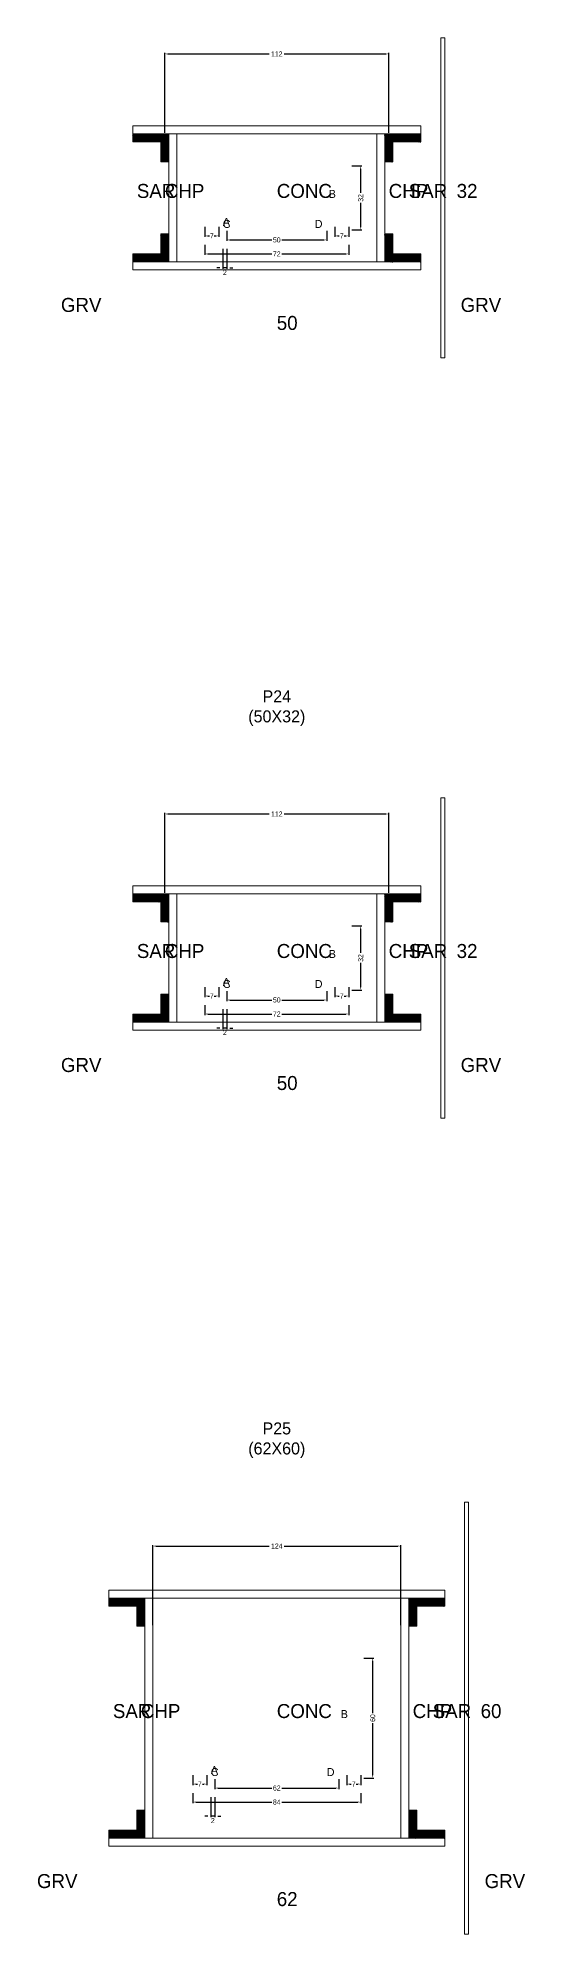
# Model space of a CAD drawing. Header units: centimetres. Extents: x -10500 to 4299, y -12546 to 295.
# Drawn here: x -120 to 124, y -5288 to -4340 of the extents above; entities that cross this region are included whole.
import ezdxf

# ---------------------------------------------------------------- set-up
doc = ezdxf.new("R2010")
doc.units = ezdxf.units.CM
for name, color, linetype in [('COTA', 241, 'Continuous'), ('Hachura', 251, 'Continuous'), ('NOMENCLATURA', 7, 'Continuous'), ('SARRAFO', 251, 'Continuous'), ('Texto Seção', 7, 'Continuous')]:
    doc.layers.add(name, color=color, linetype=linetype)
doc.dimstyles.new('cotax2', dxfattribs={"dimtxt": 2.5, "dimasz": 1.5, "dimexe": 0.5, "dimexo": 0.5, "dimgap": 0.5, "dimtad": 1, "dimcen": 2.5, "dimazin": 3, "dimtfac": 1, "dimtmove": 0, "dimatfit": 3})

# ---------------------------------------------------------------- blocks, each defined once
blk = doc.blocks.new('_CLOSEDFILLED')
at = {"color": 0, "linetype": 'BYBLOCK'}
blk.add_solid([(-1, 0.16), (0, 0), (-1, -0.16)], dxfattribs=at)
blk = doc.blocks.new('*D422')
for p, q in [((-36, -4443.5), (-36, -4448.5)), ((36, -4443.5), (36, -4448.5)), ((-34.5, -4448), (-2.5, -4448)), ((2.5, -4448), (34.5, -4448))]:
    blk.add_line(p, q)
at = {"layer": 'Defpoints'}
for p in [(-36, -4443), (36, -4443), (-36, -4448)]:
    blk.add_point(p, dxfattribs=at)
at = {"layer": 'COTA', "xscale": 1.5, "yscale": 1.5, "rotation": 180}
blk.add_blockref('_CLOSEDFILLED', (-36, -4448), dxfattribs=at)
at = {"layer": 'COTA', "xscale": 1.5, "yscale": 1.5}
blk.add_blockref('_CLOSEDFILLED', (36, -4448), dxfattribs=at)
at = {"layer": 'COTA', "insert": (0, -4448), "char_height": 2.5, "attachment_point": 5}
blk.add_mtext('72', dxfattribs=at)
blk = doc.blocks.new('*D423')
for p, q in [((-25, -4436.5), (-25, -4441.5)), ((25, -4436.5), (25, -4441.5)), ((-23.5, -4441), (-2.5, -4441)), ((2.5, -4441), (23.5, -4441))]:
    blk.add_line(p, q)
at = {"layer": 'Defpoints'}
for p in [(-25, -4436), (25, -4436), (-25, -4441)]:
    blk.add_point(p, dxfattribs=at)
at = {"layer": 'COTA', "xscale": 1.5, "yscale": 1.5, "rotation": 180}
blk.add_blockref('_CLOSEDFILLED', (-25, -4441), dxfattribs=at)
at = {"layer": 'COTA', "xscale": 1.5, "yscale": 1.5}
blk.add_blockref('_CLOSEDFILLED', (25, -4441), dxfattribs=at)
at = {"layer": 'COTA', "insert": (0, -4441), "char_height": 2.5, "attachment_point": 5}
blk.add_mtext('50', dxfattribs=at)
blk = doc.blocks.new('*D424')
for p, q in [((37.5, -4404), (42.5, -4404)), ((42, -4417.5), (42, -4405.5)), ((42, -4434.5), (42, -4422.5)), ((37.5, -4436), (42.5, -4436))]:
    blk.add_line(p, q)
at = {"layer": 'Defpoints'}
for p in [(37, -4404), (37, -4436), (42, -4436)]:
    blk.add_point(p, dxfattribs=at)
at = {"layer": 'COTA', "xscale": 1.5, "yscale": 1.5}
for p, rotation in [((42, -4404), 90), ((42, -4436), 270)]:
    blk.add_blockref('_CLOSEDFILLED', p, dxfattribs=dict(at, rotation=rotation))
at = {"layer": 'COTA', "insert": (42, -4420), "char_height": 2.5, "attachment_point": 5, "rotation": 90}
blk.add_mtext('32', dxfattribs=at)
blk = doc.blocks.new('*D425')
for p, q in [((-36, -4434.5), (-36, -4439.5)), ((-29, -4434.5), (-29, -4439.5)), ((-34.5, -4439), (-33.75, -4439)), ((-31.25, -4439), (-30.5, -4439))]:
    blk.add_line(p, q)
at = {"layer": 'Defpoints'}
for p in [(-36, -4434), (-29, -4434), (-36, -4439)]:
    blk.add_point(p, dxfattribs=at)
at = {"layer": 'COTA', "xscale": 1.5, "yscale": 1.5, "rotation": 180}
blk.add_blockref('_CLOSEDFILLED', (-36, -4439), dxfattribs=at)
at = {"layer": 'COTA', "xscale": 1.5, "yscale": 1.5}
blk.add_blockref('_CLOSEDFILLED', (-29, -4439), dxfattribs=at)
at = {"layer": 'COTA', "insert": (-32.5, -4439), "char_height": 2.5, "attachment_point": 5}
blk.add_mtext('7', dxfattribs=at)
blk = doc.blocks.new('*D426')
for p, q in [((29, -4434.5), (29, -4439.5)), ((36, -4434.5), (36, -4439.5)), ((30.5, -4439), (31.25, -4439)), ((33.75, -4439), (34.5, -4439))]:
    blk.add_line(p, q)
at = {"layer": 'Defpoints'}
for p in [(29, -4434), (36, -4434), (29, -4439)]:
    blk.add_point(p, dxfattribs=at)
at = {"layer": 'COTA', "xscale": 1.5, "yscale": 1.5, "rotation": 180}
blk.add_blockref('_CLOSEDFILLED', (29, -4439), dxfattribs=at)
at = {"layer": 'COTA', "xscale": 1.5, "yscale": 1.5}
blk.add_blockref('_CLOSEDFILLED', (36, -4439), dxfattribs=at)
at = {"layer": 'COTA', "insert": (32.5, -4439), "char_height": 2.5, "attachment_point": 5}
blk.add_mtext('7', dxfattribs=at)
blk = doc.blocks.new('*D427')
for p, q in [((-56, -4387.5), (-56, -4347.5)), ((-54.5, -4348), (-3.75, -4348)), ((3.75, -4348), (54.5, -4348)), ((56, -4387.5), (56, -4347.5))]:
    blk.add_line(p, q)
at = {"layer": 'Defpoints'}
for p in [(-56, -4348), (-56, -4388), (56, -4388)]:
    blk.add_point(p, dxfattribs=at)
at = {"layer": 'COTA', "xscale": 1.5, "yscale": 1.5, "rotation": 180}
blk.add_blockref('_CLOSEDFILLED', (-56, -4348), dxfattribs=at)
at = {"layer": 'COTA', "xscale": 1.5, "yscale": 1.5}
blk.add_blockref('_CLOSEDFILLED', (56, -4348), dxfattribs=at)
at = {"layer": 'COTA', "insert": (0, -4348), "char_height": 2.5, "attachment_point": 5}
blk.add_mtext('112', dxfattribs=at)
blk = doc.blocks.new('*D456')
for p, q in [((-36, -4823.5), (-36, -4828.5)), ((36, -4823.5), (36, -4828.5)), ((-34.5, -4828), (-2.5, -4828)), ((2.5, -4828), (34.5, -4828))]:
    blk.add_line(p, q)
at = {"layer": 'Defpoints'}
for p in [(-36, -4823), (36, -4823), (-36, -4828)]:
    blk.add_point(p, dxfattribs=at)
at = {"layer": 'COTA', "xscale": 1.5, "yscale": 1.5, "rotation": 180}
blk.add_blockref('_CLOSEDFILLED', (-36, -4828), dxfattribs=at)
at = {"layer": 'COTA', "xscale": 1.5, "yscale": 1.5}
blk.add_blockref('_CLOSEDFILLED', (36, -4828), dxfattribs=at)
at = {"layer": 'COTA', "insert": (0, -4828), "char_height": 2.5, "attachment_point": 5}
blk.add_mtext('72', dxfattribs=at)
blk = doc.blocks.new('*D457')
for p, q in [((-25, -4816.5), (-25, -4821.5)), ((-23.5, -4821), (-2.5, -4821)), ((2.5, -4821), (23.5, -4821)), ((25, -4816.5), (25, -4821.5))]:
    blk.add_line(p, q)
at = {"layer": 'Defpoints'}
for p in [(-25, -4816), (-25, -4821), (25, -4816)]:
    blk.add_point(p, dxfattribs=at)
at = {"layer": 'COTA', "xscale": 1.5, "yscale": 1.5, "rotation": 180}
blk.add_blockref('_CLOSEDFILLED', (-25, -4821), dxfattribs=at)
at = {"layer": 'COTA', "xscale": 1.5, "yscale": 1.5}
blk.add_blockref('_CLOSEDFILLED', (25, -4821), dxfattribs=at)
at = {"layer": 'COTA', "insert": (0, -4821), "char_height": 2.5, "attachment_point": 5}
blk.add_mtext('50', dxfattribs=at)
blk = doc.blocks.new('*D458')
for p, q in [((37.5, -4784), (42.5, -4784)), ((42, -4797.5), (42, -4785.5)), ((42, -4814.5), (42, -4802.5)), ((37.5, -4816), (42.5, -4816))]:
    blk.add_line(p, q)
at = {"layer": 'Defpoints'}
for p in [(37, -4784), (37, -4816), (42, -4816)]:
    blk.add_point(p, dxfattribs=at)
at = {"layer": 'COTA', "xscale": 1.5, "yscale": 1.5}
for p, rotation in [((42, -4784), 90), ((42, -4816), 270)]:
    blk.add_blockref('_CLOSEDFILLED', p, dxfattribs=dict(at, rotation=rotation))
at = {"layer": 'COTA', "insert": (42, -4800), "char_height": 2.5, "attachment_point": 5, "rotation": 90}
blk.add_mtext('32', dxfattribs=at)
blk = doc.blocks.new('*D459')
for p, q in [((-36, -4814.5), (-36, -4819.5)), ((-29, -4814.5), (-29, -4819.5)), ((-34.5, -4819), (-33.75, -4819)), ((-31.25, -4819), (-30.5, -4819))]:
    blk.add_line(p, q)
at = {"layer": 'Defpoints'}
for p in [(-36, -4814), (-29, -4814), (-36, -4819)]:
    blk.add_point(p, dxfattribs=at)
at = {"layer": 'COTA', "xscale": 1.5, "yscale": 1.5, "rotation": 180}
blk.add_blockref('_CLOSEDFILLED', (-36, -4819), dxfattribs=at)
at = {"layer": 'COTA', "xscale": 1.5, "yscale": 1.5}
blk.add_blockref('_CLOSEDFILLED', (-29, -4819), dxfattribs=at)
at = {"layer": 'COTA', "insert": (-32.5, -4819), "char_height": 2.5, "attachment_point": 5}
blk.add_mtext('7', dxfattribs=at)
blk = doc.blocks.new('*D460')
for p, q in [((29, -4814.5), (29, -4819.5)), ((36, -4814.5), (36, -4819.5)), ((30.5, -4819), (31.25, -4819)), ((33.75, -4819), (34.5, -4819))]:
    blk.add_line(p, q)
at = {"layer": 'Defpoints'}
for p in [(29, -4814), (36, -4814), (29, -4819)]:
    blk.add_point(p, dxfattribs=at)
at = {"layer": 'COTA', "xscale": 1.5, "yscale": 1.5, "rotation": 180}
blk.add_blockref('_CLOSEDFILLED', (29, -4819), dxfattribs=at)
at = {"layer": 'COTA', "xscale": 1.5, "yscale": 1.5}
blk.add_blockref('_CLOSEDFILLED', (36, -4819), dxfattribs=at)
at = {"layer": 'COTA', "insert": (32.5, -4819), "char_height": 2.5, "attachment_point": 5}
blk.add_mtext('7', dxfattribs=at)
blk = doc.blocks.new('*D461')
for p, q in [((-56, -4767.5), (-56, -4727.5)), ((-54.5, -4728), (-3.75, -4728)), ((3.75, -4728), (54.5, -4728)), ((56, -4767.5), (56, -4727.5))]:
    blk.add_line(p, q)
at = {"layer": 'Defpoints'}
for p in [(-56, -4728), (-56, -4768), (56, -4768)]:
    blk.add_point(p, dxfattribs=at)
at = {"layer": 'COTA', "xscale": 1.5, "yscale": 1.5, "rotation": 180}
blk.add_blockref('_CLOSEDFILLED', (-56, -4728), dxfattribs=at)
at = {"layer": 'COTA', "xscale": 1.5, "yscale": 1.5}
blk.add_blockref('_CLOSEDFILLED', (56, -4728), dxfattribs=at)
at = {"layer": 'COTA', "insert": (0, -4728), "char_height": 2.5, "attachment_point": 5}
blk.add_mtext('112', dxfattribs=at)
blk = doc.blocks.new('*D490')
for p, q in [((-42, -5217.5), (-42, -5222.5)), ((-40.5, -5222), (-2.5, -5222)), ((2.5, -5222), (40.5, -5222)), ((42, -5217.5), (42, -5222.5))]:
    blk.add_line(p, q)
at = {"layer": 'Defpoints'}
for p in [(-42, -5217), (-42, -5222), (42, -5217)]:
    blk.add_point(p, dxfattribs=at)
at = {"layer": 'COTA', "xscale": 1.5, "yscale": 1.5, "rotation": 180}
blk.add_blockref('_CLOSEDFILLED', (-42, -5222), dxfattribs=at)
at = {"layer": 'COTA', "xscale": 1.5, "yscale": 1.5}
blk.add_blockref('_CLOSEDFILLED', (42, -5222), dxfattribs=at)
at = {"layer": 'COTA', "insert": (0, -5222), "char_height": 2.5, "attachment_point": 5}
blk.add_mtext('84', dxfattribs=at)
blk = doc.blocks.new('*D491')
for p, q in [((-31, -5210.5), (-31, -5215.5)), ((31, -5210.5), (31, -5215.5)), ((-29.5, -5215), (-2.5, -5215)), ((2.5, -5215), (29.5, -5215))]:
    blk.add_line(p, q)
at = {"layer": 'Defpoints'}
for p in [(-31, -5210), (31, -5210), (-31, -5215)]:
    blk.add_point(p, dxfattribs=at)
at = {"layer": 'COTA', "xscale": 1.5, "yscale": 1.5, "rotation": 180}
blk.add_blockref('_CLOSEDFILLED', (-31, -5215), dxfattribs=at)
at = {"layer": 'COTA', "xscale": 1.5, "yscale": 1.5}
blk.add_blockref('_CLOSEDFILLED', (31, -5215), dxfattribs=at)
at = {"layer": 'COTA', "insert": (0, -5215), "char_height": 2.5, "attachment_point": 5}
blk.add_mtext('62', dxfattribs=at)
blk = doc.blocks.new('*D492')
for p, q in [((43.5, -5150), (48.5, -5150)), ((48, -5177.5), (48, -5151.5)), ((48, -5208.5), (48, -5182.5)), ((43.5, -5210), (48.5, -5210))]:
    blk.add_line(p, q)
at = {"layer": 'Defpoints'}
for p in [(43, -5150), (43, -5210), (48, -5210)]:
    blk.add_point(p, dxfattribs=at)
at = {"layer": 'COTA', "xscale": 1.5, "yscale": 1.5}
for p, rotation in [((48, -5150), 90), ((48, -5210), 270)]:
    blk.add_blockref('_CLOSEDFILLED', p, dxfattribs=dict(at, rotation=rotation))
at = {"layer": 'COTA', "insert": (48, -5180), "char_height": 2.5, "attachment_point": 5, "rotation": 90}
blk.add_mtext('60', dxfattribs=at)
blk = doc.blocks.new('*D493')
for p, q in [((-42, -5208.5), (-42, -5213.5)), ((-40.5, -5213), (-39.75, -5213)), ((-37.25, -5213), (-36.5, -5213)), ((-35, -5208.5), (-35, -5213.5))]:
    blk.add_line(p, q)
at = {"layer": 'Defpoints'}
for p in [(-42, -5208), (-42, -5213), (-35, -5208)]:
    blk.add_point(p, dxfattribs=at)
at = {"layer": 'COTA', "xscale": 1.5, "yscale": 1.5, "rotation": 180}
blk.add_blockref('_CLOSEDFILLED', (-42, -5213), dxfattribs=at)
at = {"layer": 'COTA', "xscale": 1.5, "yscale": 1.5}
blk.add_blockref('_CLOSEDFILLED', (-35, -5213), dxfattribs=at)
at = {"layer": 'COTA', "insert": (-38.5, -5213), "char_height": 2.5, "attachment_point": 5}
blk.add_mtext('7', dxfattribs=at)
blk = doc.blocks.new('*D494')
for p, q in [((35, -5208.5), (35, -5213.5)), ((36.5, -5213), (37.25, -5213)), ((39.75, -5213), (40.5, -5213)), ((42, -5208.5), (42, -5213.5))]:
    blk.add_line(p, q)
at = {"layer": 'Defpoints'}
for p in [(35, -5208), (35, -5213), (42, -5208)]:
    blk.add_point(p, dxfattribs=at)
at = {"layer": 'COTA', "xscale": 1.5, "yscale": 1.5, "rotation": 180}
blk.add_blockref('_CLOSEDFILLED', (35, -5213), dxfattribs=at)
at = {"layer": 'COTA', "xscale": 1.5, "yscale": 1.5}
blk.add_blockref('_CLOSEDFILLED', (42, -5213), dxfattribs=at)
at = {"layer": 'COTA', "insert": (38.5, -5213), "char_height": 2.5, "attachment_point": 5}
blk.add_mtext('7', dxfattribs=at)
blk = doc.blocks.new('*D495')
for p, q in [((-62, -5133.5), (-62, -5093.5)), ((-60.5, -5094), (-3.75, -5094)), ((3.75, -5094), (60.5, -5094)), ((62, -5133.5), (62, -5093.5))]:
    blk.add_line(p, q)
at = {"layer": 'Defpoints'}
for p in [(-62, -5094), (-62, -5134), (62, -5134)]:
    blk.add_point(p, dxfattribs=at)
at = {"layer": 'COTA', "xscale": 1.5, "yscale": 1.5, "rotation": 180}
blk.add_blockref('_CLOSEDFILLED', (-62, -5094), dxfattribs=at)
at = {"layer": 'COTA', "xscale": 1.5, "yscale": 1.5}
blk.add_blockref('_CLOSEDFILLED', (62, -5094), dxfattribs=at)
at = {"layer": 'COTA', "insert": (0, -5094), "char_height": 2.5, "attachment_point": 5}
blk.add_mtext('124', dxfattribs=at)

msp = doc.modelspace()

# ---------------------------------------------------------------- hatches: boundary and pattern name
at = {"layer": 'SARRAFO'}
h = msp.add_hatch(dxfattribs=at)
h.set_pattern_fill('SOLID', scale=2)
h.paths.add_polyline_path([(-72, -4392), (-58, -4392), (-58, -4388), (-72, -4388)])
h = msp.add_hatch(dxfattribs=at)
h.set_pattern_fill('SOLID', scale=2)
h.paths.add_polyline_path([(-58, -4402), (-54, -4402), (-54, -4388), (-58, -4388)])
h = msp.add_hatch(dxfattribs=at)
h.set_pattern_fill('SOLID', scale=2)
h.paths.add_polyline_path([(54, -4402), (58, -4402), (58, -4388), (54, -4388)])
h = msp.add_hatch(dxfattribs=at)
h.set_pattern_fill('SOLID', scale=2)
h.paths.add_polyline_path([(58, -4392), (72, -4392), (72, -4388), (58, -4388)])
h = msp.add_hatch(dxfattribs=at)
h.set_pattern_fill('SOLID', scale=2)
h.paths.add_polyline_path([(-58, -4452), (-54, -4452), (-54, -4438), (-58, -4438)])
h = msp.add_hatch(dxfattribs=at)
h.set_pattern_fill('SOLID', scale=2)
h.paths.add_polyline_path([(54, -4452), (58, -4452), (58, -4438), (54, -4438)])
h = msp.add_hatch(dxfattribs=at)
h.set_pattern_fill('SOLID', scale=2)
h.paths.add_polyline_path([(-72, -4452), (-58, -4452), (-58, -4448), (-72, -4448)])
h = msp.add_hatch(dxfattribs=at)
h.set_pattern_fill('SOLID', scale=2)
h.paths.add_polyline_path([(58, -4452), (72, -4452), (72, -4448), (58, -4448)])
h = msp.add_hatch(dxfattribs=at)
h.set_pattern_fill('SOLID', scale=2)
h.paths.add_polyline_path([(-72, -4772), (-58, -4772), (-58, -4768), (-72, -4768)])
h = msp.add_hatch(dxfattribs=at)
h.set_pattern_fill('SOLID', scale=2)
h.paths.add_polyline_path([(-58, -4782), (-54, -4782), (-54, -4768), (-58, -4768)])
h = msp.add_hatch(dxfattribs=at)
h.set_pattern_fill('SOLID', scale=2)
h.paths.add_polyline_path([(54, -4782), (58, -4782), (58, -4768), (54, -4768)])
h = msp.add_hatch(dxfattribs=at)
h.set_pattern_fill('SOLID', scale=2)
h.paths.add_polyline_path([(58, -4772), (72, -4772), (72, -4768), (58, -4768)])
h = msp.add_hatch(dxfattribs=at)
h.set_pattern_fill('SOLID', scale=2)
h.paths.add_polyline_path([(-58, -4832), (-54, -4832), (-54, -4818), (-58, -4818)])
h = msp.add_hatch(dxfattribs=at)
h.set_pattern_fill('SOLID', scale=2)
h.paths.add_polyline_path([(54, -4832), (58, -4832), (58, -4818), (54, -4818)])
h = msp.add_hatch(dxfattribs=at)
h.set_pattern_fill('SOLID', scale=2)
h.paths.add_polyline_path([(-72, -4832), (-58, -4832), (-58, -4828), (-72, -4828)])
h = msp.add_hatch(dxfattribs=at)
h.set_pattern_fill('SOLID', scale=2)
h.paths.add_polyline_path([(58, -4832), (72, -4832), (72, -4828), (58, -4828)])
h = msp.add_hatch(dxfattribs=at)
h.set_pattern_fill('SOLID', scale=2)
h.paths.add_polyline_path([(-84, -5124), (-70, -5124), (-70, -5120), (-84, -5120)])
h = msp.add_hatch(dxfattribs=at)
h.set_pattern_fill('SOLID', scale=2)
h.paths.add_polyline_path([(-70, -5134), (-66, -5134), (-66, -5120), (-70, -5120)])
h = msp.add_hatch(dxfattribs=at)
h.set_pattern_fill('SOLID', scale=2)
h.paths.add_polyline_path([(66, -5134), (70, -5134), (70, -5120), (66, -5120)])
h = msp.add_hatch(dxfattribs=at)
h.set_pattern_fill('SOLID', scale=2)
h.paths.add_polyline_path([(70, -5124), (84, -5124), (84, -5120), (70, -5120)])
h = msp.add_hatch(dxfattribs=at)
h.set_pattern_fill('SOLID', scale=2)
h.paths.add_polyline_path([(-70, -5240), (-66, -5240), (-66, -5226), (-70, -5226)])
h = msp.add_hatch(dxfattribs=at)
h.set_pattern_fill('SOLID', scale=2)
h.paths.add_polyline_path([(66, -5240), (70, -5240), (70, -5226), (66, -5226)])
h = msp.add_hatch(dxfattribs=at)
h.set_pattern_fill('SOLID', scale=2)
h.paths.add_polyline_path([(-84, -5240), (-70, -5240), (-70, -5236), (-84, -5236)])
h = msp.add_hatch(dxfattribs=at)
h.set_pattern_fill('SOLID', scale=2)
h.paths.add_polyline_path([(70, -5240), (84, -5240), (84, -5236), (70, -5236)])

# ---------------------------------------------------------------- linework, layer by layer
at = {"layer": 'Hachura', "lineweight": 13}
for points in [[(82, -4500), (84, -4500), (84, -4340), (82, -4340)], [(82, -4880), (84, -4880), (84, -4720), (82, -4720)], [(94, -5288), (96, -5288), (96, -5072), (94, -5072)]]:
    msp.add_lwpolyline(points, close=True, dxfattribs=at)
at = {"layer": 'Hachura', "lineweight": 18}
for points in [[(-72, -4388), (72, -4388), (72, -4384), (-72, -4384)], [(-54, -4452), (-50, -4452), (-50, -4388), (-54, -4388)], [(50, -4452), (54, -4452), (54, -4388), (50, -4388)], [(-72, -4456), (72, -4456), (72, -4452), (-72, -4452)], [(-72, -4768), (72, -4768), (72, -4764), (-72, -4764)], [(-54, -4832), (-50, -4832), (-50, -4768), (-54, -4768)], [(50, -4832), (54, -4832), (54, -4768), (50, -4768)], [(-72, -4836), (72, -4836), (72, -4832), (-72, -4832)], [(-84, -5120), (84, -5120), (84, -5116), (-84, -5116)], [(-66, -5240), (-62, -5240), (-62, -5120), (-66, -5120)], [(62, -5240), (66, -5240), (66, -5120), (62, -5120)], [(-84, -5244), (84, -5244), (84, -5240), (-84, -5240)]]:
    msp.add_lwpolyline(points, close=True, dxfattribs=at)
at = {"layer": 'SARRAFO', "lineweight": 13}
for points in [[(-72, -4392), (-58, -4392), (-58, -4388), (-72, -4388)], [(-58, -4402), (-54, -4402), (-54, -4388), (-58, -4388)], [(54, -4402), (58, -4402), (58, -4388), (54, -4388)], [(58, -4392), (72, -4392), (72, -4388), (58, -4388)], [(-58, -4452), (-54, -4452), (-54, -4438), (-58, -4438)], [(54, -4452), (58, -4452), (58, -4438), (54, -4438)], [(-72, -4452), (-58, -4452), (-58, -4448), (-72, -4448)], [(58, -4452), (72, -4452), (72, -4448), (58, -4448)], [(-72, -4772), (-58, -4772), (-58, -4768), (-72, -4768)], [(-58, -4782), (-54, -4782), (-54, -4768), (-58, -4768)], [(54, -4782), (58, -4782), (58, -4768), (54, -4768)], [(58, -4772), (72, -4772), (72, -4768), (58, -4768)], [(-58, -4832), (-54, -4832), (-54, -4818), (-58, -4818)], [(54, -4832), (58, -4832), (58, -4818), (54, -4818)], [(-72, -4832), (-58, -4832), (-58, -4828), (-72, -4828)], [(58, -4832), (72, -4832), (72, -4828), (58, -4828)], [(-84, -5124), (-70, -5124), (-70, -5120), (-84, -5120)], [(-70, -5134), (-66, -5134), (-66, -5120), (-70, -5120)], [(66, -5134), (70, -5134), (70, -5120), (66, -5120)], [(70, -5124), (84, -5124), (84, -5120), (70, -5120)], [(-70, -5240), (-66, -5240), (-66, -5226), (-70, -5226)], [(66, -5240), (70, -5240), (70, -5226), (66, -5226)], [(-84, -5240), (-70, -5240), (-70, -5236), (-84, -5236)], [(70, -5240), (84, -5240), (84, -5236), (70, -5236)]]:
    msp.add_lwpolyline(points, close=True, dxfattribs=at)

# ---------------------------------------------------------------- texts
at = {"layer": 'NOMENCLATURA'}
for s, p in [('B', (26, -4420)), ('A', (-27, -4434)), ('C', (-27, -4435)), ('D', (19, -4435)), ('B', (26, -4800)), ('A', (-27, -4814)), ('C', (-27, -4815)), ('D', (19, -4815)), ('B', (32, -5180)), ('A', (-33, -5208)), ('C', (-33, -5209)), ('D', (25, -5209))]:
    msp.add_text(s, height=4, dxfattribs=at).set_placement(p)
at = {"layer": 'NOMENCLATURA', "char_height": 6, "attachment_point": 8}
for s, insert in [('P24\\P(50X32)', (0, -4684)), ('P25\\P(62X60)', (0, -5050))]:
    msp.add_mtext(s, dxfattribs=dict(at, insert=insert))
at = {"layer": 'Texto Seção'}
for s, p in [('SAR', (-70, -4420)), ('CHP', (-56, -4420)), ('CONC', (0, -4420)), ('CHP', (56, -4420)), ('SAR', (66, -4420)), ('32', (90, -4420)), ('GRV', (-108, -4477)), ('GRV', (92, -4477)), ('50', (0, -4486)), ('SAR', (-70, -4800)), ('CHP', (-56, -4800)), ('CONC', (0, -4800)), ('CHP', (56, -4800)), ('SAR', (66, -4800)), ('32', (90, -4800)), ('GRV', (-108, -4857)), ('GRV', (92, -4857)), ('50', (0, -4866)), ('SAR', (-82, -5180)), ('CHP', (-68, -5180)), ('CONC', (0, -5180)), ('CHP', (68, -5180)), ('SAR', (78, -5180)), ('60', (102, -5180)), ('GRV', (-120, -5265)), ('GRV', (104, -5265)), ('62', (0, -5274))]:
    msp.add_text(s, height=7, dxfattribs=at).set_placement(p)

# ---------------------------------------------------------------- dimensions: what is measured, and where the dimension line sits
at = {"layer": 'COTA'}
for base, p1, p2, picture, middle in [((-56, -4348), (-56, -4388), (56, -4388), '*D427', (0, -4348)), ((-36, -4439), (-36, -4434), (-29, -4434), '*D425', (-32.5, -4439)), ((-25, -4441), (-25, -4436), (25, -4436), '*D423', (0, -4441)), ((29, -4439), (29, -4434), (36, -4434), '*D426', (32.5, -4439)), ((-36, -4448), (-36, -4443), (36, -4443), '*D422', (0, -4448)), ((-56, -4728), (-56, -4768), (56, -4768), '*D461', (0, -4728)), ((-36, -4819), (-36, -4814), (-29, -4814), '*D459', (-32.5, -4819)), ((29, -4819), (29, -4814), (36, -4814), '*D460', (32.5, -4819)), ((-36, -4828), (-36, -4823), (36, -4823), '*D456', (0, -4828)), ((-25, -4821), (-25, -4816), (25, -4816), '*D457', (0, -4821)), ((-62, -5094), (-62, -5134), (62, -5134), '*D495', (0, -5094)), ((-42, -5213), (-42, -5208), (-35, -5208), '*D493', (-38.5, -5213)), ((-31, -5215), (-31, -5210), (31, -5210), '*D491', (0, -5215)), ((35, -5213), (35, -5208), (42, -5208), '*D494', (38.5, -5213)), ((-42, -5222), (-42, -5217), (42, -5217), '*D490', (0, -5222))]:
    dim = msp.add_linear_dim(base=base, p1=p1, p2=p2, dimstyle='cotax2', dxfattribs=at)
    dim.commit()
    dim.dimension.update_dxf_attribs({"geometry": picture, "text_midpoint": middle})
for base, p1, p2, picture, middle in [((42, -4436), (37, -4436), (37, -4404), '*D424', (42, -4420)), ((42, -4816), (37, -4816), (37, -4784), '*D458', (42, -4800)), ((48, -5210), (43, -5210), (43, -5150), '*D492', (48, -5180))]:
    dim = msp.add_linear_dim(base=base, p1=p1, p2=p2, angle=90, dimstyle='cotax2', dxfattribs=at)
    dim.commit()
    dim.dimension.update_dxf_attribs({"geometry": picture, "text_midpoint": middle})
for base, p1, p2 in [((-25, -4455), (-25, -4445), (-27, -4445)), ((-25, -4835), (-25, -4825), (-27, -4825)), ((-31, -5229), (-31, -5219), (-33, -5219))]:
    msp.add_linear_dim(base=base, p1=p1, p2=p2, dimstyle='cotax2', dxfattribs=at).render()

doc.saveas('drawing.dxf')
